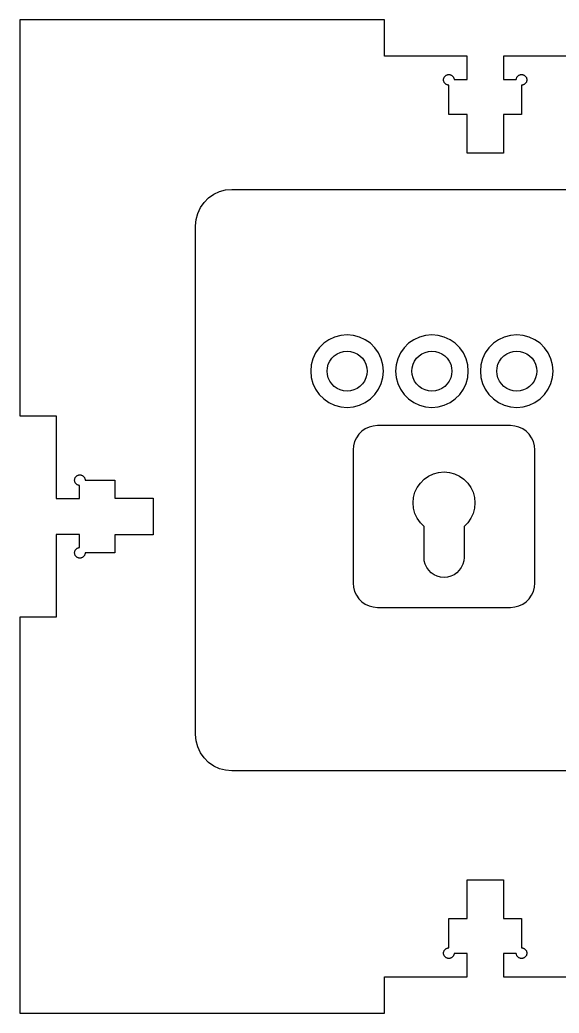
# Model space of a CAD drawing. Extents: x -44 to 243, y 4 to 298.
# Drawn here: x -43.6 to 0.9, y 91.9 to 173.9 of the extents above; entities that cross this region are included whole.
import ezdxf

# ---------------------------------------------------------------- set-up
doc = ezdxf.new("R2010")
doc.units = 0
doc.layers.get('0').update_dxf_attribs({"linetype": 'CONTINUOUS'})

msp = doc.modelspace()

# ---------------------------------------------------------------- linework, layer by layer
at = {"color": 4}
for p, q in [((-43.611964, 173.87928), (-43.611964, 141.179263)), ((-13.511965, 173.87928), (-43.611964, 173.87928)), ((-13.511965, 170.879286), (-13.511965, 173.87928)), ((-6.711964, 170.879286), (-13.511965, 170.879286)), ((-6.711964, 168.954276), (-6.711964, 170.879286)), ((-3.711942, 170.879286), (-3.711942, 168.954276)), ((3.088059, 170.879286), (-3.711942, 170.879286)), ((-8.646919, 168.929271), (-8.644944, 168.967174)), ((-8.644944, 168.891369), (-8.646919, 168.929271)), ((-8.644915, 168.967174), (-8.63992, 169.004766)), ((-8.63992, 169.004766), (-8.631905, 169.041878)), ((-8.631933, 169.041878), (-8.620927, 169.078087)), ((-8.620955, 169.078087), (-8.605941, 169.113083)), ((-8.605943, 169.113083), (-8.588954, 169.14678)), ((-8.588939, 169.14678), (-8.567942, 169.178784)), ((-8.567939, 169.178784), (-8.544938, 169.208869)), ((-8.544944, 169.208925), (-8.519939, 169.236865)), ((-8.519942, 169.236865), (-8.491945, 169.262548)), ((-8.491942, 169.262435), (-8.460943, 169.285577)), ((-8.460943, 169.285605), (-8.428942, 169.305925)), ((-8.428942, 169.30601), (-8.395942, 169.323508)), ((-8.395942, 169.323423), (-8.360943, 169.338099)), ((-8.360943, 169.338099), (-8.324943, 169.349387)), ((-8.324943, 169.34967), (-8.287941, 169.357854)), ((-8.287941, 169.357854), (-8.249943, 169.362652)), ((-8.249943, 169.361523), (-8.211941, 169.364345)), ((-8.211941, 169.364345), (-8.173943, 169.361523)), ((-8.173943, 169.362652), (-8.135942, 169.357854)), ((-8.135942, 169.357854), (-8.098942, 169.34967)), ((-8.098942, 169.349387), (-8.062942, 169.338099)), ((-8.062942, 169.338099), (-8.027944, 169.323423)), ((-8.027944, 169.323508), (-7.993942, 169.30601)), ((-7.993942, 169.305925), (-7.961943, 169.285605)), ((-7.961943, 169.285577), (-7.931943, 169.262435)), ((-7.931937, 169.262548), (-7.903941, 169.236865)), ((-7.903941, 169.236865), (-7.878936, 169.208925)), ((-7.878945, 169.208869), (-7.855943, 169.178784)), ((-7.855943, 169.178784), (-7.834946, 169.14678)), ((-7.834932, 169.14678), (-7.817942, 169.113083)), ((-7.817945, 169.113083), (-7.802931, 169.078087)), ((-7.802959, 169.078087), (-7.791952, 169.041878)), ((-7.791952, 169.041878), (-7.783965, 169.004766)), ((-7.783965, 169.004766), (-7.777954, 168.954276)), ((-7.777965, 168.954276), (-6.711964, 168.954276)), ((-3.711942, 168.954276), (-2.645943, 168.954276)), ((-2.645955, 168.954276), (-2.639943, 169.004766)), ((-2.639943, 169.004766), (-2.631956, 169.041878)), ((-2.631956, 169.041878), (-2.62095, 169.078087)), ((-2.62095, 169.078087), (-2.605964, 169.113083)), ((-2.605941, 169.113083), (-2.588951, 169.14678)), ((-2.58894, 169.14678), (-2.567943, 169.178784)), ((-2.56794, 169.178784), (-2.544939, 169.208869)), ((-2.544945, 169.208925), (-2.51994, 169.236865)), ((-2.519942, 169.236865), (-2.491946, 169.262548)), ((-2.491943, 169.262435), (-2.460941, 169.285577)), ((-2.460941, 169.285605), (-2.428943, 169.305925)), ((-2.428943, 169.30601), (-2.395942, 169.323508)), ((-2.395942, 169.323423), (-2.360941, 169.338099)), ((-2.360941, 169.338099), (-2.324941, 169.349387)), ((-2.324941, 169.34967), (-2.287942, 169.357854)), ((-2.287942, 169.357854), (-2.249943, 169.362652)), ((-2.249943, 169.361523), (-2.211942, 169.364345)), ((-2.211942, 169.364345), (-2.173944, 169.361523)), ((-2.173944, 169.362652), (-2.135942, 169.357854)), ((-2.135942, 169.357854), (-2.098943, 169.34967)), ((-2.098943, 169.349387), (-2.062943, 169.338099)), ((-2.062943, 169.338099), (-2.027942, 169.323423)), ((-2.027942, 169.323508), (-1.993942, 169.30601)), ((-1.993942, 169.305925), (-1.961941, 169.285605)), ((-1.961941, 169.285577), (-1.931944, 169.262435)), ((-1.931938, 169.262548), (-1.903942, 169.236865)), ((-1.903942, 169.236865), (-1.878937, 169.208925)), ((-1.878942, 169.208869), (-1.855941, 169.178784)), ((-1.855938, 169.178784), (-1.834941, 169.14678)), ((-1.83493, 169.14678), (-1.81794, 169.113083)), ((-1.817918, 169.113083), (-1.802932, 169.078087)), ((-1.802932, 169.078087), (-1.791925, 169.041878)), ((-1.791925, 169.041878), (-1.783938, 169.004766)), ((-1.78391, 169.004766), (-1.778914, 168.967174)), ((-1.778886, 168.967174), (-1.776911, 168.929271)), ((-1.776911, 168.929271), (-1.778886, 168.891369)), ((-8.63992, 168.853777), (-8.644915, 168.891369)), ((-8.631905, 168.816665), (-8.63992, 168.853777)), ((-8.620927, 168.780484), (-8.631933, 168.816665)), ((-8.605941, 168.745488), (-8.620955, 168.780484)), ((-8.588954, 168.711791), (-8.605943, 168.745488)), ((-8.567942, 168.679787), (-8.588939, 168.711791)), ((-8.544938, 168.649674), (-8.567939, 168.679787)), ((-8.519939, 168.621677), (-8.544944, 168.649617)), ((-8.491945, 168.596023), (-8.519942, 168.621706)), ((-8.460943, 168.572994), (-8.491942, 168.596136)), ((-8.428942, 168.552646), (-8.460943, 168.572966)), ((-8.395942, 168.535092), (-8.428942, 168.552589)), ((-8.360943, 168.520473), (-8.395942, 168.535148)), ((-8.324943, 168.509184), (-8.360943, 168.520473)), ((-8.287941, 168.500999), (-8.324943, 168.509184)), ((-8.249943, 168.496201), (-8.287941, 168.500999)), ((-8.211941, 168.494508), (-8.249943, 168.49733)), ((-8.211941, 166.055628), (-8.211941, 168.495637)), ((-2.173944, 168.49733), (-2.211942, 168.494508)), ((-2.211942, 168.495637), (-2.211942, 166.055628)), ((-2.135942, 168.500999), (-2.173944, 168.496201)), ((-2.098943, 168.509184), (-2.135942, 168.500999)), ((-2.062943, 168.520473), (-2.098943, 168.509184)), ((-2.027942, 168.535148), (-2.062943, 168.520473)), ((-1.993942, 168.552589), (-2.027942, 168.535092)), ((-1.961941, 168.572966), (-1.993942, 168.552646)), ((-1.931944, 168.596136), (-1.961941, 168.572994)), ((-1.903942, 168.621706), (-1.931938, 168.596023)), ((-1.878937, 168.649617), (-1.903942, 168.621677)), ((-1.855941, 168.679787), (-1.878942, 168.649674)), ((-1.834941, 168.711791), (-1.855938, 168.679787)), ((-1.81794, 168.745488), (-1.83493, 168.711791)), ((-1.802932, 168.780484), (-1.817918, 168.745488)), ((-1.791925, 168.816665), (-1.802932, 168.780484)), ((-1.783938, 168.853777), (-1.791925, 168.816665)), ((-1.778914, 168.891369), (-1.78391, 168.853777)), ((-6.711942, 166.055628), (-8.211941, 166.055628)), ((-6.711942, 162.880628), (-6.711942, 166.055628)), ((-3.711942, 166.055628), (-3.711942, 162.880628)), ((-2.211942, 166.055628), (-3.711942, 166.055628)), ((-3.711942, 162.880628), (-6.711942, 162.880628)), ((-28.409866, 158.807992), (-28.039873, 159.177675)), ((-28.039873, 159.177675), (-27.611855, 159.477677)), ((-27.611855, 159.477677), (-27.137862, 159.698686)), ((-27.137862, 159.698686), (-26.632854, 159.833983)), ((-26.632854, 159.833983), (-26.111872, 159.87959)), ((-26.111872, 159.87959), (48.888134, 159.87959)), ((-28.930877, 157.905587), (-28.709868, 158.379579)), ((-28.709868, 158.379579), (-28.409866, 158.807992)), ((-29.065863, 157.400494), (-28.930877, 157.905587)), ((-29.111866, 156.879596), (-29.065863, 157.400494)), ((-29.111866, 114.879598), (-29.111866, 156.879596)), ((-17.637867, 147.698371), (-18.111865, 147.477391)), ((-17.132867, 147.833668), (-17.637867, 147.698371)), ((-16.611865, 147.879275), (-17.132867, 147.833668)), ((-16.090866, 147.833668), (-16.611865, 147.879275)), ((-15.585866, 147.698371), (-16.090866, 147.833668)), ((-15.111865, 147.477391), (-15.585866, 147.698371)), ((-10.637867, 147.698371), (-11.111865, 147.477391)), ((-10.132867, 147.833668), (-10.637867, 147.698371)), ((-9.611865, 147.879275), (-10.132867, 147.833668)), ((-9.090866, 147.833668), (-9.611865, 147.879275)), ((-8.585866, 147.698371), (-9.090866, 147.833668)), ((-8.111865, 147.477391), (-8.585866, 147.698371)), ((-3.637867, 147.698371), (-4.111865, 147.477391)), ((-3.132867, 147.833668), (-3.637867, 147.698371)), ((-2.611865, 147.879275), (-3.132867, 147.833668)), ((-2.090866, 147.833668), (-2.611865, 147.879275)), ((-1.585866, 147.698371), (-2.090866, 147.833668)), ((-1.111865, 147.477391), (-1.585866, 147.698371)), ((-18.909865, 146.807678), (-19.209873, 146.379293)), ((-18.539866, 147.177389), (-18.909865, 146.807678)), ((-18.111865, 147.477391), (-18.539866, 147.177389)), ((-14.683867, 147.177389), (-15.111865, 147.477391)), ((-14.313865, 146.807678), (-14.683867, 147.177389)), ((-14.013866, 146.379293), (-14.313865, 146.807678)), ((-11.909865, 146.807678), (-12.209865, 146.379293)), ((-11.539866, 147.177389), (-11.909865, 146.807678)), ((-11.111865, 147.477391), (-11.539866, 147.177389)), ((-7.683867, 147.177389), (-8.111865, 147.477391)), ((-7.313865, 146.807678), (-7.683867, 147.177389)), ((-7.013866, 146.379293), (-7.313865, 146.807678)), ((-4.909865, 146.807678), (-5.209867, 146.379293)), ((-4.539866, 147.177389), (-4.909865, 146.807678)), ((-4.111865, 147.477391), (-4.539866, 147.177389)), ((-0.683867, 147.177389), (-1.111865, 147.477391)), ((-0.313865, 146.807678), (-0.683867, 147.177389)), ((-0.013866, 146.379293), (-0.313865, 146.807678)), ((-19.209873, 146.379293), (-19.430853, 145.905272)), ((-17.875865, 145.939873), (-17.672866, 146.14327)), ((-17.672866, 146.14327), (-17.436866, 146.308173)), ((-17.436866, 146.308173), (-17.175867, 146.429782)), ((-17.175867, 146.429782), (-16.898866, 146.504176)), ((-16.898866, 146.504148), (-16.611865, 146.529265)), ((-16.611865, 146.529265), (-16.324865, 146.504148)), ((-16.324865, 146.504176), (-16.047867, 146.429782)), ((-16.047867, 146.429782), (-15.786865, 146.308173)), ((-15.786865, 146.308173), (-15.550865, 146.14327)), ((-15.550865, 146.14327), (-15.347865, 145.939873)), ((-13.792866, 145.905272), (-14.013866, 146.379293)), ((-12.209865, 146.379293), (-12.430867, 145.905272)), ((-10.875865, 145.939873), (-10.672866, 146.14327)), ((-10.672866, 146.14327), (-10.436866, 146.308173)), ((-10.436866, 146.308173), (-10.175867, 146.429782)), ((-10.175867, 146.429782), (-9.898865, 146.504176)), ((-9.898865, 146.504148), (-9.611865, 146.529265)), ((-9.611865, 146.529265), (-9.324865, 146.504148)), ((-9.324865, 146.504176), (-9.047867, 146.429782)), ((-9.047867, 146.429782), (-8.786865, 146.308173)), ((-8.786865, 146.308173), (-8.550865, 146.14327)), ((-8.550865, 146.14327), (-8.347865, 145.939873)), ((-6.792866, 145.905272), (-7.013866, 146.379293)), ((-5.209867, 146.379293), (-5.430867, 145.905272)), ((-3.875865, 145.939873), (-3.672865, 146.14327)), ((-3.672865, 146.14327), (-3.436866, 146.308173)), ((-3.436866, 146.308173), (-3.175866, 146.429782)), ((-3.175866, 146.429782), (-2.898865, 146.504176)), ((-2.898865, 146.504148), (-2.611865, 146.529265)), ((-2.611865, 146.529265), (-2.324865, 146.504148)), ((-2.324865, 146.504176), (-2.047867, 146.429782)), ((-2.047867, 146.429782), (-1.786867, 146.308173)), ((-1.786867, 146.308173), (-1.550865, 146.14327)), ((-1.550865, 146.14327), (-1.347865, 145.939873)), ((0.207134, 145.905272), (-0.013866, 146.379293)), ((-19.565868, 145.400179), (-19.611871, 144.879281)), ((-19.430853, 145.905272), (-19.565868, 145.400179)), ((-18.261866, 144.879281), (-18.236861, 145.165765)), ((-18.236867, 145.165765), (-18.161866, 145.443585)), ((-18.161866, 145.443585), (-18.040866, 145.704273)), ((-18.040866, 145.704273), (-17.875865, 145.939873)), ((-15.347865, 145.939873), (-15.182867, 145.704273)), ((-15.182867, 145.704273), (-15.061867, 145.443585)), ((-15.061867, 145.443585), (-14.986866, 145.165765)), ((-14.986872, 145.165765), (-14.961867, 144.879281)), ((-13.657865, 145.400179), (-13.792866, 145.905272)), ((-13.611866, 144.879281), (-13.657865, 145.400179)), ((-12.565865, 145.400179), (-12.611865, 144.879281)), ((-12.430867, 145.905272), (-12.565865, 145.400179)), ((-11.261866, 144.879281), (-11.236861, 145.165765)), ((-11.236867, 145.165765), (-11.161866, 145.443585)), ((-11.161866, 145.443585), (-11.040866, 145.704273)), ((-11.040866, 145.704273), (-10.875865, 145.939873)), ((-8.347865, 145.939873), (-8.182867, 145.704273)), ((-8.182867, 145.704273), (-8.061867, 145.443585)), ((-8.061867, 145.443585), (-7.986866, 145.165765)), ((-7.986872, 145.165765), (-7.961867, 144.879281)), ((-6.657865, 145.400179), (-6.792866, 145.905272)), ((-6.611866, 144.879281), (-6.657865, 145.400179)), ((-5.565865, 145.400179), (-5.611865, 144.879281)), ((-5.430867, 145.905272), (-5.565865, 145.400179)), ((-4.261866, 144.879281), (-4.236861, 145.165765)), ((-4.236867, 145.165765), (-4.161866, 145.443585)), ((-4.161866, 145.443585), (-4.040866, 145.704273)), ((-4.040866, 145.704273), (-3.875865, 145.939873)), ((-1.347865, 145.939873), (-1.182867, 145.704273)), ((-1.182867, 145.704273), (-1.061867, 145.443585)), ((-1.061867, 145.443585), (-0.986866, 145.165765)), ((-0.986872, 145.165765), (-0.961867, 144.879281)), ((0.342135, 145.400179), (0.207134, 145.905272)), ((0.388135, 144.879281), (0.342135, 145.400179)), ((-19.611871, 144.879281), (-19.565868, 144.358384)), ((-19.565868, 144.358384), (-19.430853, 143.853291)), ((-18.236861, 144.592769), (-18.261866, 144.879281)), ((-18.161866, 144.314978), (-18.236867, 144.592769)), ((-14.986866, 144.592769), (-15.061867, 144.314978)), ((-14.961867, 144.879281), (-14.986872, 144.592769)), ((-13.792866, 143.853291), (-13.657865, 144.358384)), ((-13.657865, 144.358384), (-13.611866, 144.879281)), ((-12.611865, 144.879281), (-12.565865, 144.358384)), ((-12.565865, 144.358384), (-12.430867, 143.853291)), ((-11.236861, 144.592769), (-11.261866, 144.879281)), ((-11.161866, 144.314978), (-11.236867, 144.592769)), ((-7.986866, 144.592769), (-8.061867, 144.314978)), ((-7.961867, 144.879281), (-7.986872, 144.592769)), ((-6.792866, 143.853291), (-6.657865, 144.358384)), ((-6.657865, 144.358384), (-6.611866, 144.879281)), ((-5.611865, 144.879281), (-5.565865, 144.358384)), ((-5.565865, 144.358384), (-5.430867, 143.853291)), ((-4.236861, 144.592769), (-4.261866, 144.879281)), ((-4.161866, 144.314978), (-4.236867, 144.592769)), ((-0.986866, 144.592769), (-1.061867, 144.314978)), ((-0.961867, 144.879281), (-0.986872, 144.592769)), ((0.207134, 143.853291), (0.342135, 144.358384)), ((0.342135, 144.358384), (0.388135, 144.879281)), ((-19.430853, 143.853291), (-19.209873, 143.37927)), ((-18.040866, 144.054289), (-18.161866, 144.314978)), ((-17.875865, 143.81869), (-18.040866, 144.054289)), ((-17.672866, 143.615293), (-17.875865, 143.81869)), ((-17.436866, 143.45039), (-17.672866, 143.615293)), ((-15.550865, 143.615293), (-15.786865, 143.45039)), ((-15.347865, 143.81869), (-15.550865, 143.615293)), ((-15.182867, 144.054289), (-15.347865, 143.81869)), ((-15.061867, 144.314978), (-15.182867, 144.054289)), ((-14.013866, 143.37927), (-13.792866, 143.853291)), ((-12.430867, 143.853291), (-12.209865, 143.37927)), ((-11.040866, 144.054289), (-11.161866, 144.314978)), ((-10.875865, 143.81869), (-11.040866, 144.054289)), ((-10.672866, 143.615293), (-10.875865, 143.81869)), ((-10.436866, 143.45039), (-10.672866, 143.615293)), ((-8.550865, 143.615293), (-8.786865, 143.45039)), ((-8.347865, 143.81869), (-8.550865, 143.615293)), ((-8.182867, 144.054289), (-8.347865, 143.81869)), ((-8.061867, 144.314978), (-8.182867, 144.054289)), ((-7.013866, 143.37927), (-6.792866, 143.853291)), ((-5.430867, 143.853291), (-5.209867, 143.37927)), ((-4.040866, 144.054289), (-4.161866, 144.314978)), ((-3.875865, 143.81869), (-4.040866, 144.054289)), ((-3.672865, 143.615293), (-3.875865, 143.81869)), ((-3.436866, 143.45039), (-3.672865, 143.615293)), ((-1.550865, 143.615293), (-1.786867, 143.45039)), ((-1.347865, 143.81869), (-1.550865, 143.615293)), ((-1.182867, 144.054289), (-1.347865, 143.81869)), ((-1.061867, 144.314978), (-1.182867, 144.054289)), ((-0.013866, 143.37927), (0.207134, 143.853291)), ((-19.209873, 143.37927), (-18.909865, 142.950885)), ((-18.909865, 142.950885), (-18.539866, 142.581146)), ((-17.175867, 143.328781), (-17.436866, 143.45039)), ((-16.898866, 143.254387), (-17.175867, 143.328781)), ((-16.611865, 143.229269), (-16.898866, 143.254387)), ((-16.324865, 143.254387), (-16.611865, 143.229269)), ((-16.047867, 143.328781), (-16.324865, 143.254387)), ((-15.786865, 143.45039), (-16.047867, 143.328781)), ((-14.683867, 142.581146), (-14.313865, 142.950885)), ((-14.313865, 142.950885), (-14.013866, 143.37927)), ((-12.209865, 143.37927), (-11.909865, 142.950885)), ((-11.909865, 142.950885), (-11.539866, 142.581146)), ((-10.175867, 143.328781), (-10.436866, 143.45039)), ((-9.898865, 143.254387), (-10.175867, 143.328781)), ((-9.611865, 143.229269), (-9.898865, 143.254387)), ((-9.324865, 143.254387), (-9.611865, 143.229269)), ((-9.047867, 143.328781), (-9.324865, 143.254387)), ((-8.786865, 143.45039), (-9.047867, 143.328781)), ((-7.683867, 142.581146), (-7.313865, 142.950885)), ((-7.313865, 142.950885), (-7.013866, 143.37927)), ((-5.209867, 143.37927), (-4.909865, 142.950885)), ((-4.909865, 142.950885), (-4.539866, 142.581146)), ((-3.175866, 143.328781), (-3.436866, 143.45039)), ((-2.898865, 143.254387), (-3.175866, 143.328781)), ((-2.611865, 143.229269), (-2.898865, 143.254387)), ((-2.324865, 143.254387), (-2.611865, 143.229269)), ((-2.047867, 143.328781), (-2.324865, 143.254387)), ((-1.786867, 143.45039), (-2.047867, 143.328781)), ((-0.683867, 142.581146), (-0.313865, 142.950885)), ((-0.313865, 142.950885), (-0.013866, 143.37927)), ((-18.539866, 142.581146), (-18.111865, 142.2812)), ((-18.111865, 142.2812), (-17.637867, 142.060192)), ((-17.637867, 142.060192), (-17.132867, 141.924866)), ((-17.132867, 141.924866), (-16.611865, 141.879287)), ((-16.611865, 141.879287), (-16.090866, 141.924866)), ((-16.090866, 141.924866), (-15.585866, 142.060192)), ((-15.585866, 142.060192), (-15.111865, 142.2812)), ((-15.111865, 142.2812), (-14.683867, 142.581146)), ((-11.539866, 142.581146), (-11.111865, 142.2812)), ((-11.111865, 142.2812), (-10.637867, 142.060192)), ((-10.637867, 142.060192), (-10.132867, 141.924866)), ((-10.132867, 141.924866), (-9.611865, 141.879287)), ((-9.611865, 141.879287), (-9.090866, 141.924866)), ((-9.090866, 141.924866), (-8.585866, 142.060192)), ((-8.585866, 142.060192), (-8.111865, 142.2812)), ((-8.111865, 142.2812), (-7.683867, 142.581146)), ((-4.539866, 142.581146), (-4.111865, 142.2812)), ((-4.111865, 142.2812), (-3.637867, 142.060192)), ((-3.637867, 142.060192), (-3.132867, 141.924866)), ((-3.132867, 141.924866), (-2.611865, 141.879287)), ((-2.611865, 141.879287), (-2.090866, 141.924866)), ((-2.090866, 141.924866), (-1.585866, 142.060192)), ((-1.585866, 142.060192), (-1.111865, 142.2812)), ((-1.111865, 142.2812), (-0.683867, 142.581146)), ((-43.611964, 141.179263), (-40.61197, 141.179263)), ((-40.61197, 141.179263), (-40.61197, 134.37926)), ((-14.795867, 140.258965), (-15.111865, 140.111617)), ((-14.458865, 140.349191), (-14.795867, 140.258965)), ((-14.111865, 140.379276), (-14.458865, 140.348881)), ((-3.111867, 140.379276), (-14.111865, 140.379276)), ((-2.764866, 140.348881), (-3.111867, 140.379276)), ((-2.427865, 140.258655), (-2.764866, 140.348881)), ((-2.111866, 140.111617), (-2.427865, 140.258965)), ((-15.643866, 139.665169), (-15.843865, 139.379561)), ((-15.397867, 139.911662), (-15.643866, 139.665169)), ((-15.111865, 140.111617), (-15.397867, 139.911662)), ((-1.825865, 139.911662), (-2.111866, 140.111617)), ((-1.579866, 139.665169), (-1.825865, 139.911662)), ((-1.379866, 139.379589), (-1.579866, 139.665169)), ((-16.081866, 138.726865), (-16.111866, 138.379591)), ((-15.990866, 139.063641), (-16.081866, 138.726865)), ((-15.843865, 139.379561), (-15.990866, 139.063641)), ((-1.232865, 139.063641), (-1.379866, 139.379589)), ((-1.141865, 138.726865), (-1.232865, 139.063641)), ((-1.111865, 138.379591), (-1.141865, 138.726865)), ((-16.111866, 138.379591), (-16.111866, 127.379585)), ((-1.111865, 127.379585), (-1.111865, 138.379591)), ((-39.03875, 136.097485), (-39.017866, 136.129489)), ((-39.017894, 136.129489), (-38.994752, 136.159603)), ((-38.995034, 136.159631), (-38.969916, 136.187571)), ((-38.969973, 136.187571), (-38.942033, 136.213253)), ((-38.941976, 136.213168), (-38.91096, 136.236311)), ((-38.91096, 136.236339), (-38.878956, 136.256659)), ((-38.878956, 136.256772), (-38.845964, 136.274269)), ((-38.845964, 136.274411), (-38.810969, 136.288804)), ((-38.810969, 136.289086), (-38.774957, 136.300375)), ((-38.774957, 136.300657), (-38.737958, 136.308842)), ((-38.737958, 136.309124), (-38.699971, 136.313922)), ((-38.699971, 136.312793), (-38.661955, 136.315615)), ((-38.661955, 136.315615), (-38.623968, 136.312793)), ((-38.623968, 136.313922), (-38.585953, 136.309124)), ((-38.585953, 136.308842), (-38.548953, 136.300657)), ((-38.548953, 136.300375), (-38.51297, 136.289086)), ((-38.51297, 136.288804), (-38.477975, 136.274411)), ((-38.477975, 136.274269), (-38.444955, 136.256772)), ((-38.444955, 136.256659), (-38.412951, 136.236339)), ((-38.412951, 136.236311), (-38.381963, 136.213168)), ((-38.381906, 136.213253), (-38.353966, 136.187571)), ((-38.354023, 136.187571), (-38.328905, 136.159631)), ((-38.329159, 136.159603), (-38.306017, 136.129489)), ((-38.306045, 136.129489), (-38.28516, 136.097485)), ((-10.250867, 135.957673), (-9.886865, 136.212632)), ((-9.886865, 136.212632), (-9.483866, 136.400479)), ((-9.483866, 136.400479), (-9.054866, 136.515541)), ((-9.054866, 136.515541), (-8.611867, 136.554262)), ((-8.611867, 136.554262), (-8.168866, 136.515541)), ((-8.168866, 136.515541), (-7.739865, 136.400479)), ((-7.739865, 136.400479), (-7.336866, 136.212632)), ((-7.336866, 136.212632), (-6.972867, 135.957673)), ((-39.096916, 135.880005), (-39.094094, 135.917907)), ((-39.094094, 135.842074), (-39.096916, 135.880005)), ((-39.094941, 135.917907), (-39.089861, 135.955528)), ((-39.089861, 135.804454), (-39.094941, 135.842074)), ((-39.089861, 135.955528), (-39.081958, 135.992583)), ((-39.081958, 135.767398), (-39.089861, 135.804454)), ((-39.081958, 135.992583), (-39.070952, 136.028764)), ((-39.070952, 135.731217), (-39.081958, 135.767398)), ((-39.070952, 136.028764), (-39.055994, 136.063845)), ((-39.055994, 135.696137), (-39.070952, 135.731217)), ((-39.055881, 136.063845), (-39.038948, 136.097485)), ((-39.038948, 135.662496), (-39.055881, 135.696137)), ((-39.017866, 135.630492), (-39.03875, 135.662496)), ((-38.994752, 135.600379), (-39.017894, 135.630492)), ((-38.969916, 135.572383), (-38.995034, 135.600323)), ((-38.942033, 135.546701), (-38.969973, 135.572383)), ((-38.91096, 135.523671), (-38.941976, 135.546813)), ((-38.878956, 135.503323), (-38.91096, 135.523643)), ((-38.845964, 135.485712), (-38.878956, 135.50321)), ((-38.810969, 135.471178), (-38.845964, 135.485571)), ((-38.774957, 135.459607), (-38.810969, 135.470896)), ((-38.737958, 135.45114), (-38.774957, 135.459325)), ((-38.68696, 135.445496), (-38.737958, 135.450858)), ((-38.68696, 134.37926), (-38.68696, 135.445355)), ((-38.284991, 136.097485), (-38.268058, 136.063845)), ((-38.267945, 136.063845), (-38.252987, 136.028764)), ((-38.252987, 136.028764), (-38.24198, 135.992583)), ((-38.24198, 135.992583), (-38.234078, 135.955528)), ((-38.234078, 135.955528), (-38.228998, 135.917907)), ((-38.229845, 135.917907), (-38.227023, 135.880005)), ((-38.227841, 135.880005), (-35.787832, 135.880005)), ((-35.787832, 135.880005), (-35.787832, 134.379994)), ((-10.819867, 135.279267), (-10.564868, 135.64339)), ((-10.564868, 135.64339), (-10.250867, 135.957673)), ((-6.972867, 135.957673), (-6.658867, 135.64339)), ((-6.658867, 135.64339), (-6.403865, 135.279267)), ((-11.122866, 134.447078), (-11.007866, 134.876423)), ((-11.007866, 134.876423), (-10.819867, 135.279267)), ((-6.403865, 135.279267), (-6.215865, 134.876423)), ((-6.215865, 134.876423), (-6.100866, 134.447078)), ((-40.61197, 134.37926), (-38.68696, 134.37926)), ((-35.787832, 134.379994), (-32.612832, 134.379994)), ((-32.612832, 134.379994), (-32.612832, 131.38)), ((-11.161866, 134.004271), (-11.122866, 134.447078)), ((-11.122866, 133.561493), (-11.161866, 134.004271)), ((-6.100866, 134.447078), (-6.061865, 134.004271)), ((-6.061865, 134.004271), (-6.100866, 133.561493)), ((-11.007866, 133.13212), (-11.122866, 133.561493)), ((-10.819867, 132.729276), (-11.007866, 133.13212)), ((-6.215865, 133.13212), (-6.403865, 132.729276)), ((-6.100866, 133.561493), (-6.215865, 133.13212)), ((-10.564868, 132.365181), (-10.819867, 132.729276)), ((-10.261865, 132.061764), (-10.564868, 132.365181)), ((-10.261865, 129.504266), (-10.261865, 132.061764)), ((-6.658867, 132.365181), (-6.961866, 132.061764)), ((-6.961866, 132.061764), (-6.961866, 129.504266)), ((-6.403865, 132.729276), (-6.658867, 132.365181)), ((-40.61197, 131.380451), (-40.61197, 124.580476)), ((-38.68696, 131.380451), (-40.61197, 131.380451)), ((-38.68696, 130.314385), (-38.68696, 131.380451)), ((-35.787832, 131.38), (-35.787832, 129.880017)), ((-32.612832, 131.38), (-35.787832, 131.38)), ((-39.096916, 129.880017), (-39.094094, 129.917919)), ((-39.094094, 129.842115), (-39.096916, 129.880017)), ((-39.094941, 129.917919), (-39.089861, 129.955568)), ((-39.089861, 129.804494), (-39.094941, 129.842115)), ((-39.089861, 129.955568), (-39.081958, 129.992595)), ((-39.081958, 129.767439), (-39.089861, 129.804494)), ((-39.081958, 129.992595), (-39.070952, 130.028805)), ((-39.070952, 129.731229), (-39.081958, 129.767439)), ((-39.070952, 130.028805), (-39.055994, 130.063857)), ((-39.055994, 129.696177), (-39.070952, 129.731229)), ((-39.055881, 130.063857), (-39.038948, 130.097526)), ((-39.038948, 129.662508), (-39.055881, 129.696177)), ((-39.03875, 130.097526), (-39.017866, 130.12953)), ((-39.017866, 129.630504), (-39.03875, 129.662508)), ((-39.017894, 130.12953), (-38.994752, 130.159643)), ((-38.994752, 129.600419), (-39.017894, 129.630504)), ((-38.995034, 130.159671), (-38.969916, 130.187611)), ((-38.969916, 129.572423), (-38.995034, 129.600363)), ((-38.969973, 130.187611), (-38.942033, 130.213293)), ((-38.942033, 129.546741), (-38.969973, 129.572423)), ((-38.941976, 130.213209), (-38.91096, 130.236351)), ((-38.91096, 130.236351), (-38.878956, 130.256671)), ((-38.878956, 130.256784), (-38.845964, 130.274281)), ((-38.845964, 130.274451), (-38.810969, 130.288844)), ((-38.810969, 130.289126), (-38.774957, 130.300415)), ((-38.774957, 130.300697), (-38.737958, 130.308882)), ((-38.737958, 130.308882), (-38.68696, 130.314526)), ((-38.353966, 129.572423), (-38.381906, 129.546741)), ((-38.328905, 129.600363), (-38.354023, 129.572423)), ((-38.306017, 129.630504), (-38.329159, 129.600419)), ((-38.28516, 129.662508), (-38.306045, 129.630504)), ((-38.268058, 129.696177), (-38.284991, 129.662508)), ((-38.252987, 129.731229), (-38.267945, 129.696177)), ((-38.24198, 129.767439), (-38.252987, 129.731229)), ((-38.234078, 129.804494), (-38.24198, 129.767439)), ((-38.228998, 129.842115), (-38.234078, 129.804494)), ((-38.227023, 129.880017), (-38.229845, 129.842115)), ((-35.787832, 129.880017), (-38.227841, 129.880017)), ((-38.91096, 129.523683), (-38.941976, 129.546825)), ((-38.878956, 129.503335), (-38.91096, 129.523655)), ((-38.845964, 129.485753), (-38.878956, 129.50325)), ((-38.810969, 129.471218), (-38.845964, 129.485611)), ((-38.774957, 129.459647), (-38.810969, 129.471218)), ((-38.737958, 129.451463), (-38.774957, 129.459647)), ((-38.699971, 129.446383), (-38.737958, 129.451463)), ((-38.661955, 129.444689), (-38.699971, 129.447511)), ((-38.623968, 129.447511), (-38.661955, 129.444689)), ((-38.585953, 129.451463), (-38.623968, 129.446383)), ((-38.548953, 129.459647), (-38.585953, 129.451463)), ((-38.51297, 129.471218), (-38.548953, 129.459647)), ((-38.477975, 129.485611), (-38.51297, 129.471218)), ((-38.444955, 129.50325), (-38.477975, 129.485753)), ((-38.412951, 129.523655), (-38.444955, 129.503335)), ((-38.381963, 129.546825), (-38.412951, 129.523683)), ((-10.23686, 129.217783), (-10.261865, 129.504266)), ((-10.161865, 128.939935), (-10.236866, 129.217783)), ((-10.040866, 128.679274), (-10.161865, 128.939935)), ((-7.061866, 128.939935), (-7.182866, 128.679274)), ((-6.986865, 129.217783), (-7.061866, 128.939935)), ((-6.961866, 129.504266), (-6.986871, 129.217783)), ((-9.875867, 128.443675), (-10.040866, 128.679274)), ((-9.672865, 128.240306), (-9.875867, 128.443675)), ((-9.436865, 128.075347), (-9.672865, 128.240306)), ((-9.175866, 127.953794), (-9.436865, 128.075347)), ((-8.898865, 127.879372), (-9.175866, 127.953794)), ((-8.047866, 127.953794), (-8.324867, 127.879372)), ((-7.786867, 128.075347), (-8.047866, 127.953794)), ((-7.550867, 128.240306), (-7.786867, 128.075347)), ((-7.347867, 128.443675), (-7.550867, 128.240306)), ((-7.182866, 128.679274), (-7.347867, 128.443675)), ((-16.111866, 127.379585), (-16.081866, 127.03231)), ((-8.611867, 127.854282), (-8.898865, 127.8794)), ((-8.324867, 127.8794), (-8.611867, 127.854282)), ((-1.141865, 127.03231), (-1.111865, 127.379585)), ((-16.081866, 127.03231), (-15.990866, 126.695563)), ((-15.990866, 126.695563), (-15.843865, 126.379587)), ((-15.843865, 126.379587), (-15.643866, 126.094006)), ((-1.579866, 126.094006), (-1.379866, 126.379587)), ((-1.379866, 126.379587), (-1.232865, 126.695563)), ((-1.232865, 126.695563), (-1.141865, 127.03231)), ((-15.643866, 126.094006), (-15.397867, 125.847513)), ((-15.397867, 125.847513), (-15.111865, 125.647559)), ((-15.111865, 125.647559), (-14.795867, 125.50021)), ((-14.795867, 125.50021), (-14.458865, 125.409984)), ((-2.764866, 125.409984), (-2.427865, 125.50021)), ((-2.427865, 125.50021), (-2.111866, 125.647559)), ((-2.111866, 125.647559), (-1.825865, 125.847513)), ((-1.825865, 125.847513), (-1.579866, 126.094006)), ((-14.458865, 125.409984), (-14.111865, 125.379589)), ((-14.111865, 125.379589), (-3.111867, 125.379589)), ((-3.111867, 125.379589), (-2.764866, 125.409984)), ((-43.611964, 124.580476), (-43.611964, 91.880471)), ((-40.61197, 124.580476), (-43.611964, 124.580476)), ((-29.065863, 114.358698), (-29.111866, 114.879598)), ((-28.930877, 113.853596), (-29.065863, 114.358698)), ((-28.709868, 113.379598), (-28.930877, 113.853596)), ((-28.409866, 112.951196), (-28.709868, 113.379598)), ((-28.039873, 112.581497), (-28.409866, 112.951196)), ((-27.611855, 112.281497), (-28.039873, 112.581497)), ((-27.137862, 112.060497), (-27.611855, 112.281497)), ((-26.632854, 111.925197), (-27.137862, 112.060497)), ((-26.111872, 111.879599), (-26.632854, 111.925197)), ((48.888134, 111.879599), (-26.111872, 111.879599)), ((-6.711942, 102.88046), (-3.711942, 102.88046)), ((-6.711942, 99.70546), (-6.711942, 102.88046)), ((-3.711942, 102.88046), (-3.711942, 99.70546)), ((-8.211941, 99.70546), (-6.711942, 99.70546)), ((-8.211941, 97.26546), (-8.211941, 99.70546)), ((-3.711942, 99.70546), (-2.211942, 99.70546)), ((-2.211942, 99.70546), (-2.211942, 97.26546)), ((-8.646919, 96.830471), (-8.644944, 96.868374)), ((-8.644944, 96.792572), (-8.646919, 96.830471)), ((-8.644915, 96.868374), (-8.63992, 96.905971)), ((-8.63992, 96.754974), (-8.644915, 96.792572)), ((-8.63992, 96.905971), (-8.631905, 96.943072)), ((-8.631933, 96.943072), (-8.620927, 96.979273)), ((-8.620955, 96.979273), (-8.605941, 97.014271)), ((-8.605943, 97.014271), (-8.588954, 97.047971)), ((-8.588939, 97.047971), (-8.567942, 97.079973)), ((-8.567939, 97.079973), (-8.544938, 97.110072)), ((-8.544944, 97.110077), (-8.519939, 97.138074)), ((-8.519942, 97.138079), (-8.491945, 97.163677)), ((-8.491942, 97.163663), (-8.460943, 97.186777)), ((-8.460943, 97.18676), (-8.428942, 97.207164)), ((-8.428942, 97.207164), (-8.395942, 97.224662)), ((-8.395942, 97.224674), (-8.360943, 97.239264)), ((-8.360943, 97.239264), (-8.324943, 97.250666)), ((-8.324943, 97.250666), (-8.287941, 97.258879)), ((-8.287941, 97.258851), (-8.249943, 97.263761)), ((-8.249943, 97.263761), (-8.211941, 97.265455)), ((-7.777954, 96.805472), (-7.783965, 96.754974)), ((-6.711964, 96.805472), (-7.777965, 96.805472)), ((-6.711964, 94.880474), (-6.711964, 96.805472)), ((-3.711942, 96.805472), (-3.711942, 94.880474)), ((-2.645943, 96.805472), (-3.711942, 96.805472)), ((-2.639943, 96.754974), (-2.645955, 96.805472)), ((-2.211942, 97.265455), (-2.173944, 97.263761)), ((-2.173944, 97.263761), (-2.135942, 97.258851)), ((-2.135942, 97.258879), (-2.098943, 97.250666)), ((-2.098943, 97.250666), (-2.062943, 97.239264)), ((-2.062943, 97.239264), (-2.027942, 97.224674)), ((-2.027942, 97.224662), (-1.993942, 97.207164)), ((-1.993942, 97.207164), (-1.961941, 97.18676)), ((-1.961941, 97.186777), (-1.931944, 97.163663)), ((-1.931938, 97.163677), (-1.903942, 97.138079)), ((-1.903942, 97.138074), (-1.878937, 97.110077)), ((-1.878942, 97.110072), (-1.855941, 97.079973)), ((-1.855938, 97.079973), (-1.834941, 97.047971)), ((-1.83493, 97.047971), (-1.81794, 97.014271)), ((-1.817918, 97.014271), (-1.802932, 96.979273)), ((-1.802932, 96.979273), (-1.791925, 96.943072)), ((-1.791925, 96.943072), (-1.783938, 96.905971)), ((-1.78391, 96.905971), (-1.778914, 96.868374)), ((-1.778914, 96.792572), (-1.78391, 96.754974)), ((-1.778886, 96.868374), (-1.776911, 96.830471)), ((-1.776911, 96.830471), (-1.778886, 96.792572)), ((-8.631905, 96.717873), (-8.63992, 96.754974)), ((-8.620927, 96.681672), (-8.631933, 96.717873)), ((-8.605941, 96.646671), (-8.620955, 96.681672)), ((-8.588954, 96.612974), (-8.605943, 96.646671)), ((-8.567942, 96.580973), (-8.588939, 96.612974)), ((-8.544938, 96.550874), (-8.567939, 96.580973)), ((-8.519939, 96.522872), (-8.544944, 96.550868)), ((-8.491945, 96.497266), (-8.519942, 96.522863)), ((-8.460943, 96.474163), (-8.491942, 96.497249)), ((-8.428942, 96.45375), (-8.460943, 96.474154)), ((-8.395942, 96.436255), (-8.428942, 96.453752)), ((-8.360943, 96.421653), (-8.395942, 96.436243)), ((-8.324943, 96.410251), (-8.360943, 96.421653)), ((-8.287941, 96.402066), (-8.324943, 96.410279)), ((-8.249943, 96.397184), (-8.287941, 96.402095)), ((-8.211941, 96.395491), (-8.249943, 96.397184)), ((-8.173943, 96.397184), (-8.211941, 96.395491)), ((-8.135942, 96.402095), (-8.173943, 96.397184)), ((-8.098942, 96.410279), (-8.135942, 96.402066)), ((-8.062942, 96.421653), (-8.098942, 96.410251)), ((-8.027944, 96.436243), (-8.062942, 96.421653)), ((-7.993942, 96.453752), (-8.027944, 96.436255)), ((-7.961943, 96.474154), (-7.993942, 96.45375)), ((-7.931943, 96.497249), (-7.961943, 96.474163)), ((-7.903941, 96.522863), (-7.931937, 96.497266)), ((-7.878936, 96.550868), (-7.903941, 96.522872)), ((-7.855943, 96.580973), (-7.878945, 96.550874)), ((-7.834946, 96.612974), (-7.855943, 96.580973)), ((-7.817942, 96.646671), (-7.834932, 96.612974)), ((-7.802931, 96.681672), (-7.817945, 96.646671)), ((-7.791952, 96.717873), (-7.802959, 96.681672)), ((-7.783965, 96.754974), (-7.791952, 96.717873)), ((-2.631956, 96.717873), (-2.639943, 96.754974)), ((-2.62095, 96.681672), (-2.631956, 96.717873)), ((-2.605964, 96.646671), (-2.62095, 96.681672)), ((-2.588951, 96.612974), (-2.605941, 96.646671)), ((-2.567943, 96.580973), (-2.58894, 96.612974)), ((-2.544939, 96.550874), (-2.56794, 96.580973)), ((-2.51994, 96.522872), (-2.544945, 96.550868)), ((-2.491946, 96.497266), (-2.519942, 96.522863)), ((-2.460941, 96.474163), (-2.491943, 96.497249)), ((-2.428943, 96.45375), (-2.460941, 96.474154)), ((-2.395942, 96.436255), (-2.428943, 96.453752)), ((-2.360941, 96.421653), (-2.395942, 96.436243)), ((-2.324941, 96.410251), (-2.360941, 96.421653)), ((-2.287942, 96.402066), (-2.324941, 96.410279)), ((-2.249943, 96.397184), (-2.287942, 96.402095)), ((-2.211942, 96.395491), (-2.249943, 96.397184)), ((-2.173944, 96.397184), (-2.211942, 96.395491)), ((-2.135942, 96.402095), (-2.173944, 96.397184)), ((-2.098943, 96.410279), (-2.135942, 96.402066)), ((-2.062943, 96.421653), (-2.098943, 96.410251)), ((-2.027942, 96.436243), (-2.062943, 96.421653)), ((-1.993942, 96.453752), (-2.027942, 96.436255)), ((-1.961941, 96.474154), (-1.993942, 96.45375)), ((-1.931944, 96.497249), (-1.961941, 96.474163)), ((-1.903942, 96.522863), (-1.931938, 96.497266)), ((-1.878937, 96.550868), (-1.903942, 96.522872)), ((-1.855941, 96.580973), (-1.878942, 96.550874)), ((-1.834941, 96.612974), (-1.855938, 96.580973)), ((-1.81794, 96.646671), (-1.83493, 96.612974)), ((-1.802932, 96.681672), (-1.817918, 96.646671)), ((-1.791925, 96.717873), (-1.802932, 96.681672)), ((-1.783938, 96.754974), (-1.791925, 96.717873)), ((-13.511965, 94.880474), (-6.711964, 94.880474)), ((-13.511965, 91.880471), (-13.511965, 94.880474)), ((-3.711942, 94.880474), (3.088059, 94.880474)), ((-43.611964, 91.880471), (-13.511965, 91.880471))]:
    msp.add_line(p, q, dxfattribs=at)

doc.saveas('drawing.dxf')
